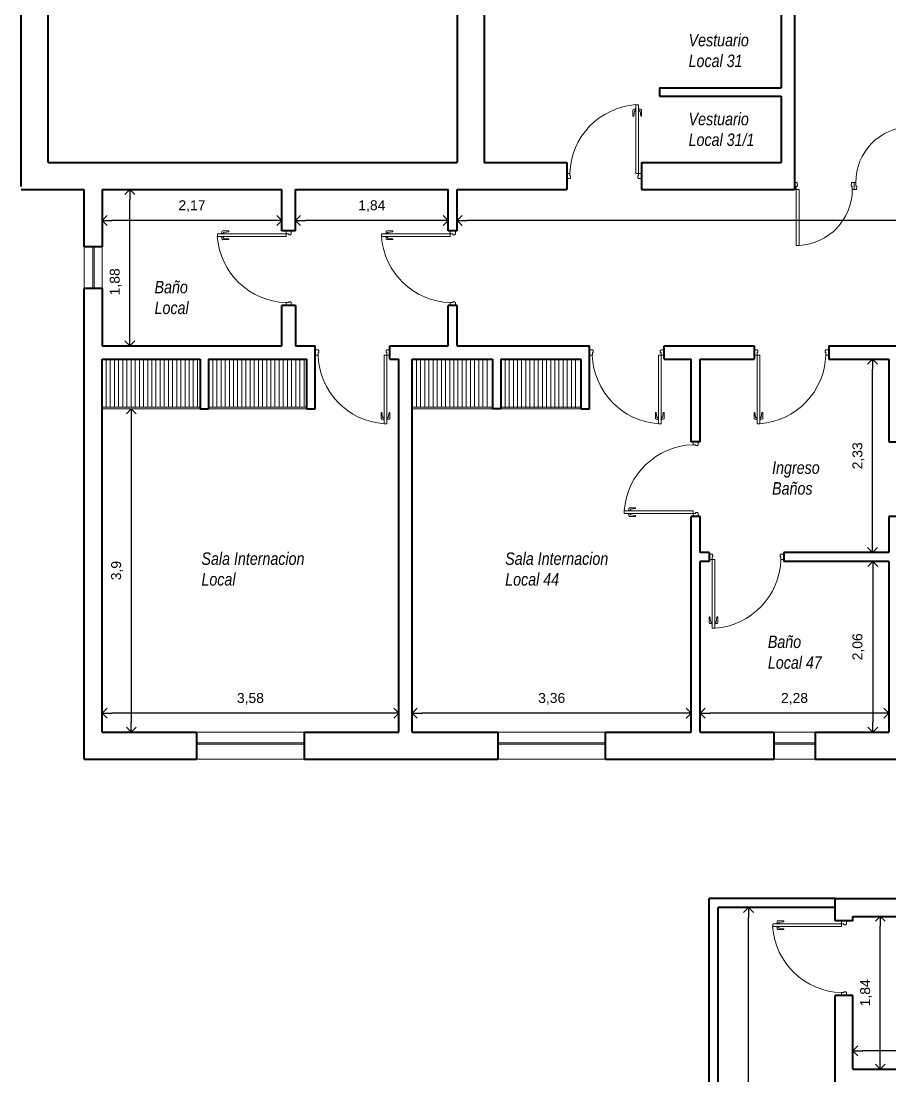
# Model space of a CAD drawing. Header units: millimetres. Extents: x -196 to -130, y 74 to 971.
# Drawn here: x -191.36 to -180.89, y 935.56 to 948.28 of the extents above; entities that cross this region are included whole.
import ezdxf

# ---------------------------------------------------------------- set-up
doc = ezdxf.new("R2010")
doc.units = ezdxf.units.MM
doc.layers.get('Defpoints').update_dxf_attribs({"lineweight": 0})
for name, color, linetype, lineweight in [('Aberturas', 43, 'Continuous', 9), ('Cotas', 47, 'Continuous', 5), ('Muebles', 153, 'Continuous', 9), ('Muro Corte', 1, 'Continuous', 40), ('Muro Vista', 3, 'Continuous', 20), ('rotulos', 13, 'Continuous', 5), ('Textos', 2, 'Continuous', 5)]:
    doc.layers.add(name, color=color, linetype=linetype, lineweight=lineweight)
doc.styles.add('FEDE', font='ARIAL.TTF')
doc.dimstyles.new('FEDE', dxfattribs={"dimtxt": 0.12, "dimasz": 0.12, "dimexe": 0.2, "dimexo": 0.2, "dimgap": 0.1, "dimtad": 1, "dimtxsty": 'FEDE', "dimblk": 'OPEN90', "dimcen": 0.12, "dimse1": 1, "dimse2": 1, "dimaunit": 1, "dimazin": 0, "dimtfac": 1, "dimtmove": 0, "dimatfit": 3, "dimldrblk": 'OPEN90', "dimfxl": 0, "dimarcsym": 0})

# ---------------------------------------------------------------- blocks, each defined once
blk = doc.blocks.new('_Open90')
at = {"layer": 'rotulos', "color": 0, "lineweight": -2}
for p, q in [((0, 0), (-1, 0)), ((-0.5, 0.5), (0, 0)), ((0, 0), (-0.5, -0.5))]:
    blk.add_line(p, q, dxfattribs=at)
blk = doc.blocks.new('*D4')
at = {"layer": 'Cotas', "color": 0, "lineweight": -2}
blk.add_line((-174.14, 945.872), (-185.982, 945.872), dxfattribs=at)
at = {"layer": 'Defpoints', "color": 0}
for p in [(-186.102, 946.526), (-174.02, 946.347), (-186.102, 945.872)]:
    blk.add_point(p, dxfattribs=at)
at = {"layer": 'Cotas', "color": 0, "lineweight": -2, "xscale": 0.12, "yscale": 0.12, "zscale": 0.12, "rotation": 180}
blk.add_blockref('_Open90', (-186.102, 945.872), dxfattribs=at)
at = {"layer": 'Cotas', "color": 0, "lineweight": -2, "xscale": 0.12, "yscale": 0.12, "zscale": 0.12}
blk.add_blockref('_Open90', (-174.02, 945.872), dxfattribs=at)
at = {"layer": 'Cotas', "color": 0, "insert": (-180.061, 946.044), "char_height": 0.12, "attachment_point": 5, "style": 'FEDE'}
blk.add_mtext('12,08', dxfattribs=at)
blk = doc.blocks.new('*D78')
at = {"layer": 'Cotas', "color": 0, "lineweight": -2}
blk.add_line((-178.095, 935.86), (-181.215, 935.86), dxfattribs=at)
at = {"layer": 'Defpoints', "color": 0}
for p in [(-181.335, 935.86), (-181.335, 935.638), (-177.975, 935.638)]:
    blk.add_point(p, dxfattribs=at)
at = {"layer": 'Cotas', "color": 0, "lineweight": -2, "xscale": 0.12, "yscale": 0.12, "zscale": 0.12, "rotation": 180}
blk.add_blockref('_Open90', (-181.335, 935.86), dxfattribs=at)
at = {"layer": 'Cotas', "color": 0, "lineweight": -2, "xscale": 0.12, "yscale": 0.12, "zscale": 0.12}
blk.add_blockref('_Open90', (-177.975, 935.86), dxfattribs=at)
at = {"layer": 'Cotas', "color": 0, "insert": (-179.655, 936.032), "char_height": 0.12, "attachment_point": 5, "style": 'FEDE'}
blk.add_mtext('3,36', dxfattribs=at)
blk = doc.blocks.new('*D81')
at = {"layer": 'Cotas', "color": 0, "lineweight": -2}
blk.add_line((-181.005, 935.758), (-181.005, 937.361), dxfattribs=at)
at = {"layer": 'Defpoints', "color": 0}
for p in [(-181.335, 937.481), (-181.005, 937.481), (-181.335, 935.638)]:
    blk.add_point(p, dxfattribs=at)
at = {"layer": 'Cotas', "color": 0, "lineweight": -2, "xscale": 0.12, "yscale": 0.12, "zscale": 0.12}
for p, rotation in [((-181.005, 937.481), 90), ((-181.005, 935.638), 270)]:
    blk.add_blockref('_Open90', p, dxfattribs=dict(at, rotation=rotation))
at = {"layer": 'Cotas', "color": 0, "insert": (-181.177, 936.559), "char_height": 0.12, "attachment_point": 5, "rotation": 90, "style": 'FEDE'}
blk.add_mtext('1,84', dxfattribs=at)
blk = doc.blocks.new('*D87')
at = {"layer": 'Cotas', "color": 0, "lineweight": -2}
blk.add_line((-181.021, 939.93), (-183.057, 939.93), dxfattribs=at)
at = {"layer": 'Defpoints', "color": 0}
for p in [(-183.177, 939.93), (-183.177, 939.93), (-180.901, 939.93)]:
    blk.add_point(p, dxfattribs=at)
at = {"layer": 'Cotas', "color": 0, "lineweight": -2, "xscale": 0.12, "yscale": 0.12, "zscale": 0.12, "rotation": 180}
blk.add_blockref('_Open90', (-183.177, 939.93), dxfattribs=at)
at = {"layer": 'Cotas', "color": 0, "lineweight": -2, "xscale": 0.12, "yscale": 0.12, "zscale": 0.12}
blk.add_blockref('_Open90', (-180.901, 939.93), dxfattribs=at)
at = {"layer": 'Cotas', "color": 0, "insert": (-182.039, 940.103), "char_height": 0.12, "attachment_point": 5, "style": 'FEDE'}
blk.add_mtext('2,28', dxfattribs=at)
blk = doc.blocks.new('*D88')
at = {"layer": 'Cotas', "color": 0, "lineweight": -2}
blk.add_line((-183.405, 939.93), (-186.524, 939.93), dxfattribs=at)
at = {"layer": 'Defpoints', "color": 0}
for p in [(-186.644, 939.93), (-186.644, 939.93), (-183.285, 939.93)]:
    blk.add_point(p, dxfattribs=at)
at = {"layer": 'Cotas', "color": 0, "lineweight": -2, "xscale": 0.12, "yscale": 0.12, "zscale": 0.12, "rotation": 180}
blk.add_blockref('_Open90', (-186.644, 939.93), dxfattribs=at)
at = {"layer": 'Cotas', "color": 0, "lineweight": -2, "xscale": 0.12, "yscale": 0.12, "zscale": 0.12}
blk.add_blockref('_Open90', (-183.285, 939.93), dxfattribs=at)
at = {"layer": 'Cotas', "color": 0, "insert": (-184.965, 940.103), "char_height": 0.12, "attachment_point": 5, "style": 'FEDE'}
blk.add_mtext('3,36', dxfattribs=at)
blk = doc.blocks.new('*D89')
at = {"layer": 'Cotas', "color": 0, "lineweight": -2}
blk.add_line((-186.927, 939.93), (-190.263, 939.93), dxfattribs=at)
at = {"layer": 'Defpoints', "color": 0}
for p in [(-190.383, 939.93), (-190.383, 939.93), (-186.807, 939.93)]:
    blk.add_point(p, dxfattribs=at)
at = {"layer": 'Cotas', "color": 0, "lineweight": -2, "xscale": 0.12, "yscale": 0.12, "zscale": 0.12, "rotation": 180}
blk.add_blockref('_Open90', (-190.383, 939.93), dxfattribs=at)
at = {"layer": 'Cotas', "color": 0, "lineweight": -2, "xscale": 0.12, "yscale": 0.12, "zscale": 0.12}
blk.add_blockref('_Open90', (-186.807, 939.93), dxfattribs=at)
at = {"layer": 'Cotas', "color": 0, "insert": (-188.595, 940.103), "char_height": 0.12, "attachment_point": 5, "style": 'FEDE'}
blk.add_mtext('3,58', dxfattribs=at)
blk = doc.blocks.new('*D90')
at = {"layer": 'Cotas', "color": 0, "lineweight": -2}
blk.add_line((-190.03, 943.479), (-190.03, 939.822), dxfattribs=at)
at = {"layer": 'Defpoints', "color": 0}
for p in [(-190.383, 943.599), (-190.383, 939.702), (-190.03, 939.702)]:
    blk.add_point(p, dxfattribs=at)
at = {"layer": 'Cotas', "color": 0, "lineweight": -2, "xscale": 0.12, "yscale": 0.12, "zscale": 0.12}
for p, rotation in [((-190.03, 943.599), 90), ((-190.03, 939.702), 270)]:
    blk.add_blockref('_Open90', p, dxfattribs=dict(at, rotation=rotation))
at = {"layer": 'Cotas', "color": 0, "insert": (-190.202, 941.65), "char_height": 0.12, "attachment_point": 5, "rotation": 90, "style": 'FEDE'}
blk.add_mtext('3,9', dxfattribs=at)
blk = doc.blocks.new('*D91')
at = {"layer": 'Cotas', "color": 0, "lineweight": -2}
blk.add_line((-181.097, 941.641), (-181.097, 939.822), dxfattribs=at)
at = {"layer": 'Defpoints', "color": 0}
for p in [(-180.901, 941.761), (-181.097, 939.702), (-180.901, 939.702)]:
    blk.add_point(p, dxfattribs=at)
at = {"layer": 'Cotas', "color": 0, "lineweight": -2, "xscale": 0.12, "yscale": 0.12, "zscale": 0.12}
for p, rotation in [((-181.097, 941.761), 90), ((-181.097, 939.702), 270)]:
    blk.add_blockref('_Open90', p, dxfattribs=dict(at, rotation=rotation))
at = {"layer": 'Cotas', "color": 0, "insert": (-181.27, 940.731), "char_height": 0.12, "attachment_point": 5, "rotation": 90, "style": 'FEDE'}
blk.add_mtext('2,06', dxfattribs=at)
blk = doc.blocks.new('*D92')
at = {"layer": 'Cotas', "color": 0, "lineweight": -2}
blk.add_line((-181.098, 941.989), (-181.098, 944.079), dxfattribs=at)
at = {"layer": 'Defpoints', "color": 0}
for p in [(-181.098, 944.199), (-180.901, 944.199), (-180.901, 941.869)]:
    blk.add_point(p, dxfattribs=at)
at = {"layer": 'Cotas', "color": 0, "lineweight": -2, "xscale": 0.12, "yscale": 0.12, "zscale": 0.12}
for p, rotation in [((-181.098, 944.199), 90), ((-181.098, 941.869), 270)]:
    blk.add_blockref('_Open90', p, dxfattribs=dict(at, rotation=rotation))
at = {"layer": 'Cotas', "color": 0, "insert": (-181.27, 943.034), "char_height": 0.12, "attachment_point": 5, "rotation": 90, "style": 'FEDE'}
blk.add_mtext('2,33', dxfattribs=at)
blk = doc.blocks.new('*D97')
at = {"layer": 'Cotas', "color": 0, "lineweight": -2}
blk.add_line((-182.594, 931.695), (-182.594, 937.469), dxfattribs=at)
at = {"layer": 'Defpoints', "color": 0}
for p in [(-182.96, 937.589), (-182.594, 937.589), (-182.96, 931.575)]:
    blk.add_point(p, dxfattribs=at)
at = {"layer": 'Cotas', "color": 0, "lineweight": -2, "xscale": 0.12, "yscale": 0.12, "zscale": 0.12}
for p, rotation in [((-182.594, 937.589), 90), ((-182.594, 931.575), 270)]:
    blk.add_blockref('_Open90', p, dxfattribs=dict(at, rotation=rotation))
at = {"layer": 'Cotas', "color": 0, "insert": (-182.766, 934.582), "char_height": 0.12, "attachment_point": 5, "rotation": 90, "style": 'FEDE'}
blk.add_mtext('6,01', dxfattribs=at)
blk = doc.blocks.new('*D98')
at = {"layer": 'Cotas', "color": 0, "lineweight": -2}
blk.add_line((-186.331, 945.872), (-187.933, 945.872), dxfattribs=at)
at = {"layer": 'Defpoints', "color": 0}
for p in [(-188.053, 945.872), (-188.053, 945.872), (-186.211, 945.872)]:
    blk.add_point(p, dxfattribs=at)
at = {"layer": 'Cotas', "color": 0, "lineweight": -2, "xscale": 0.12, "yscale": 0.12, "zscale": 0.12, "rotation": 180}
blk.add_blockref('_Open90', (-188.053, 945.872), dxfattribs=at)
at = {"layer": 'Cotas', "color": 0, "lineweight": -2, "xscale": 0.12, "yscale": 0.12, "zscale": 0.12}
blk.add_blockref('_Open90', (-186.211, 945.872), dxfattribs=at)
at = {"layer": 'Cotas', "color": 0, "insert": (-187.132, 946.044), "char_height": 0.12, "attachment_point": 5, "style": 'FEDE'}
blk.add_mtext('1,84', dxfattribs=at)
blk = doc.blocks.new('*D99')
at = {"layer": 'Cotas', "color": 0, "lineweight": -2}
blk.add_line((-188.335, 945.872), (-190.263, 945.872), dxfattribs=at)
at = {"layer": 'Defpoints', "color": 0}
for p in [(-190.383, 945.872), (-190.383, 945.872), (-188.215, 945.872)]:
    blk.add_point(p, dxfattribs=at)
at = {"layer": 'Cotas', "color": 0, "lineweight": -2, "xscale": 0.12, "yscale": 0.12, "zscale": 0.12, "rotation": 180}
blk.add_blockref('_Open90', (-190.383, 945.872), dxfattribs=at)
at = {"layer": 'Cotas', "color": 0, "lineweight": -2, "xscale": 0.12, "yscale": 0.12, "zscale": 0.12}
blk.add_blockref('_Open90', (-188.215, 945.872), dxfattribs=at)
at = {"layer": 'Cotas', "color": 0, "insert": (-189.299, 946.044), "char_height": 0.12, "attachment_point": 5, "style": 'FEDE'}
blk.add_mtext('2,17', dxfattribs=at)
blk = doc.blocks.new('*D100')
at = {"layer": 'Cotas', "color": 0, "lineweight": -2}
blk.add_line((-190.047, 944.481), (-190.047, 946.125), dxfattribs=at)
at = {"layer": 'Defpoints', "color": 0}
for p in [(-190.047, 946.245), (-190.03, 946.245), (-190.03, 944.361)]:
    blk.add_point(p, dxfattribs=at)
at = {"layer": 'Cotas', "color": 0, "lineweight": -2, "xscale": 0.12, "yscale": 0.12, "zscale": 0.12}
for p, rotation in [((-190.047, 946.245), 90), ((-190.047, 944.361), 270)]:
    blk.add_blockref('_Open90', p, dxfattribs=dict(at, rotation=rotation))
at = {"layer": 'Cotas', "color": 0, "insert": (-190.219, 945.132), "char_height": 0.12, "attachment_point": 5, "rotation": 90, "style": 'FEDE'}
blk.add_mtext('1,88', dxfattribs=at)

msp = doc.modelspace()

# ---------------------------------------------------------------- linework, layer by layer
at = {"layer": 'Aberturas'}
for p, q in [((-183.95, 947.267), (-183.918, 947.267)), ((-183.95, 946.439), (-183.95, 947.267)), ((-183.918, 947.267), (-183.918, 946.439)), ((-183.986, 947.203), (-183.986, 947.131)), ((-183.954, 947.212), (-183.977, 947.212)), ((-183.977, 947.131), (-183.968, 947.194)), ((-183.968, 947.194), (-183.954, 947.194)), ((-183.95, 947.221), (-183.954, 947.221)), ((-183.954, 947.221), (-183.954, 947.185)), ((-183.954, 947.185), (-183.95, 947.185)), ((-183.914, 947.221), (-183.918, 947.221)), ((-183.918, 947.185), (-183.914, 947.185)), ((-183.914, 947.185), (-183.914, 947.221)), ((-183.914, 947.212), (-183.891, 947.212)), ((-183.9, 947.194), (-183.914, 947.194)), ((-183.891, 947.131), (-183.9, 947.194)), ((-183.882, 947.203), (-183.882, 947.131)), ((-183.986, 947.131), (-183.977, 947.131)), ((-183.882, 947.131), (-183.891, 947.131)), ((-184.746, 946.439), (-184.781, 946.439)), ((-184.781, 946.439), (-184.781, 946.376)), ((-184.781, 946.376), (-184.746, 946.376)), ((-184.746, 946.408), (-184.746, 946.439)), ((-184.737, 946.408), (-184.746, 946.408)), ((-184.746, 946.376), (-184.737, 946.385)), ((-184.737, 946.385), (-184.737, 946.408)), ((-183.918, 946.439), (-183.95, 946.439)), ((-183.918, 946.408), (-183.927, 946.408)), ((-183.927, 946.408), (-183.927, 946.385)), ((-183.927, 946.385), (-183.918, 946.376)), ((-183.881, 946.439), (-183.918, 946.439)), ((-183.918, 946.439), (-183.918, 946.408)), ((-183.918, 946.376), (-183.881, 946.376)), ((-183.881, 946.376), (-183.881, 946.439)), ((-182.039, 946.33), (-182.039, 946.245)), ((-182.009, 946.33), (-182.039, 946.33)), ((-182.018, 946.287), (-182.005, 946.287)), ((-182.018, 946.245), (-182.018, 946.287)), ((-182.014, 946.287), (-182.005, 946.287)), ((-182.005, 946.287), (-182.009, 946.33)), ((-181.356, 946.287), (-181.352, 946.33)), ((-181.343, 946.287), (-181.356, 946.287)), ((-181.352, 946.33), (-181.322, 946.33)), ((-181.343, 946.245), (-181.343, 946.287)), ((-181.322, 946.33), (-181.301, 946.33)), ((-181.322, 946.33), (-181.322, 946.245)), ((-181.322, 946.245), (-181.322, 946.33)), ((-181.301, 946.33), (-181.301, 946.287)), ((-181.301, 946.287), (-181.288, 946.287)), ((-181.288, 946.287), (-181.293, 946.245)), ((-182.039, 946.245), (-182.018, 946.245)), ((-182.018, 945.571), (-182.018, 946.245)), ((-182.018, 946.245), (-181.984, 946.245)), ((-181.984, 946.245), (-181.984, 945.571)), ((-181.322, 946.245), (-181.343, 946.245)), ((-181.293, 946.245), (-181.322, 946.245)), ((-188.929, 945.745), (-188.857, 945.745)), ((-188.857, 945.745), (-188.857, 945.736)), ((-188.165, 945.746), (-188.165, 945.709)), ((-188.102, 945.746), (-188.165, 945.746)), ((-188.102, 945.709), (-188.102, 945.746)), ((-186.951, 945.745), (-186.879, 945.745)), ((-186.879, 945.745), (-186.879, 945.736)), ((-186.188, 945.746), (-186.188, 945.709)), ((-186.125, 945.746), (-186.188, 945.746)), ((-186.125, 945.709), (-186.125, 945.746)), ((-188.993, 945.678), (-188.993, 945.709)), ((-188.993, 945.709), (-188.165, 945.709)), ((-188.165, 945.678), (-188.993, 945.678)), ((-188.911, 945.714), (-188.947, 945.714)), ((-188.947, 945.714), (-188.947, 945.709)), ((-188.947, 945.678), (-188.947, 945.673)), ((-188.947, 945.673), (-188.911, 945.673)), ((-188.938, 945.714), (-188.938, 945.736)), ((-188.938, 945.673), (-188.938, 945.651)), ((-188.929, 945.642), (-188.857, 945.642)), ((-188.857, 945.736), (-188.92, 945.727)), ((-188.92, 945.727), (-188.92, 945.714)), ((-188.92, 945.66), (-188.92, 945.673)), ((-188.857, 945.651), (-188.92, 945.66)), ((-188.911, 945.709), (-188.911, 945.714)), ((-188.911, 945.673), (-188.911, 945.678)), ((-188.857, 945.642), (-188.857, 945.651)), ((-188.165, 945.709), (-188.165, 945.678)), ((-188.165, 945.709), (-188.134, 945.709)), ((-188.134, 945.709), (-188.134, 945.7)), ((-188.134, 945.7), (-188.111, 945.7)), ((-188.111, 945.7), (-188.102, 945.709)), ((-187.016, 945.678), (-187.016, 945.709)), ((-187.016, 945.709), (-186.188, 945.709)), ((-186.188, 945.678), (-187.016, 945.678)), ((-186.933, 945.714), (-186.969, 945.714)), ((-186.969, 945.714), (-186.969, 945.709)), ((-186.969, 945.678), (-186.969, 945.673)), ((-186.969, 945.673), (-186.933, 945.673)), ((-186.96, 945.714), (-186.96, 945.736)), ((-186.96, 945.673), (-186.96, 945.651)), ((-186.951, 945.642), (-186.879, 945.642)), ((-186.879, 945.736), (-186.942, 945.727)), ((-186.942, 945.727), (-186.942, 945.714)), ((-186.942, 945.66), (-186.942, 945.673)), ((-186.879, 945.651), (-186.942, 945.66)), ((-186.933, 945.709), (-186.933, 945.714)), ((-186.933, 945.673), (-186.933, 945.678)), ((-186.879, 945.642), (-186.879, 945.651)), ((-186.188, 945.709), (-186.188, 945.678)), ((-186.188, 945.709), (-186.156, 945.709)), ((-186.156, 945.709), (-186.156, 945.7)), ((-186.156, 945.7), (-186.134, 945.7)), ((-186.134, 945.7), (-186.125, 945.709)), ((-190.495, 945.053), (-190.495, 945.553)), ((-190.477, 945.053), (-190.477, 945.553)), ((-181.984, 945.571), (-182.018, 945.571)), ((-188.134, 944.881), (-188.165, 944.881)), ((-188.165, 944.881), (-188.165, 944.846)), ((-188.111, 944.89), (-188.134, 944.89)), ((-188.134, 944.89), (-188.134, 944.881)), ((-188.102, 944.881), (-188.111, 944.89)), ((-188.102, 944.846), (-188.102, 944.881)), ((-186.156, 944.881), (-186.188, 944.881)), ((-186.188, 944.881), (-186.188, 944.846)), ((-186.134, 944.89), (-186.156, 944.89)), ((-186.156, 944.89), (-186.156, 944.881)), ((-186.125, 944.881), (-186.134, 944.89)), ((-186.125, 944.846), (-186.125, 944.881)), ((-188.165, 944.846), (-188.102, 944.846)), ((-186.188, 944.846), (-186.125, 944.846)), ((-187.815, 944.312), (-187.78, 944.312)), ((-187.815, 944.249), (-187.815, 944.312)), ((-187.78, 944.249), (-187.815, 944.249)), ((-187.78, 944.312), (-187.771, 944.303)), ((-187.771, 944.28), (-187.78, 944.28)), ((-187.78, 944.28), (-187.78, 944.249)), ((-187.771, 944.303), (-187.771, 944.28)), ((-186.952, 944.249), (-186.984, 944.249)), ((-186.984, 944.249), (-186.984, 943.421)), ((-186.961, 944.303), (-186.952, 944.312)), ((-186.961, 944.28), (-186.961, 944.303)), ((-186.952, 944.28), (-186.961, 944.28)), ((-186.952, 944.312), (-186.915, 944.312)), ((-186.952, 944.249), (-186.952, 944.28)), ((-186.952, 943.421), (-186.952, 944.249)), ((-186.915, 944.249), (-186.952, 944.249)), ((-186.915, 944.312), (-186.915, 944.249)), ((-184.51, 944.312), (-184.475, 944.312)), ((-184.51, 944.249), (-184.51, 944.312)), ((-184.475, 944.249), (-184.51, 944.249)), ((-184.475, 944.312), (-184.466, 944.303)), ((-184.466, 944.28), (-184.475, 944.28)), ((-184.475, 944.28), (-184.475, 944.249)), ((-184.466, 944.303), (-184.466, 944.28)), ((-183.647, 944.249), (-183.679, 944.249)), ((-183.679, 944.249), (-183.679, 943.421)), ((-183.656, 944.303), (-183.647, 944.312)), ((-183.656, 944.28), (-183.656, 944.303)), ((-183.647, 944.28), (-183.656, 944.28)), ((-183.647, 944.312), (-183.61, 944.312)), ((-183.647, 944.249), (-183.647, 944.28)), ((-183.647, 943.421), (-183.647, 944.249)), ((-183.61, 944.249), (-183.647, 944.249)), ((-183.61, 944.312), (-183.61, 944.249)), ((-182.49, 944.312), (-182.527, 944.312)), ((-182.527, 944.312), (-182.527, 944.249)), ((-182.527, 944.249), (-182.49, 944.249)), ((-182.481, 944.303), (-182.49, 944.312)), ((-182.49, 944.249), (-182.49, 944.28)), ((-182.49, 944.28), (-182.481, 944.28)), ((-182.49, 943.421), (-182.49, 944.249)), ((-182.49, 944.249), (-182.458, 944.249)), ((-182.481, 944.28), (-182.481, 944.303)), ((-182.458, 944.249), (-182.458, 943.421)), ((-181.662, 944.312), (-181.671, 944.303)), ((-181.671, 944.303), (-181.671, 944.28)), ((-181.671, 944.28), (-181.662, 944.28)), ((-181.627, 944.312), (-181.662, 944.312)), ((-181.662, 944.28), (-181.662, 944.249)), ((-181.662, 944.249), (-181.627, 944.249)), ((-181.627, 944.249), (-181.627, 944.312)), ((-187.02, 943.485), (-187.02, 943.557)), ((-187.02, 943.557), (-187.011, 943.557)), ((-187.011, 943.557), (-187.002, 943.494)), ((-186.988, 943.476), (-187.011, 943.476)), ((-187.002, 943.494), (-186.988, 943.494)), ((-186.988, 943.467), (-186.988, 943.503)), ((-186.988, 943.503), (-186.984, 943.503)), ((-186.984, 943.467), (-186.988, 943.467)), ((-186.952, 943.503), (-186.948, 943.503)), ((-186.948, 943.467), (-186.952, 943.467)), ((-186.948, 943.503), (-186.948, 943.467)), ((-186.934, 943.494), (-186.948, 943.494)), ((-186.948, 943.476), (-186.925, 943.476)), ((-186.925, 943.557), (-186.934, 943.494)), ((-186.916, 943.557), (-186.925, 943.557)), ((-186.916, 943.485), (-186.916, 943.557)), ((-183.715, 943.485), (-183.715, 943.557)), ((-183.715, 943.557), (-183.706, 943.557)), ((-183.706, 943.557), (-183.697, 943.494)), ((-183.683, 943.476), (-183.706, 943.476)), ((-183.697, 943.494), (-183.683, 943.494)), ((-183.683, 943.467), (-183.683, 943.503)), ((-183.683, 943.503), (-183.679, 943.503)), ((-183.679, 943.467), (-183.683, 943.467)), ((-183.647, 943.503), (-183.643, 943.503)), ((-183.643, 943.467), (-183.647, 943.467)), ((-183.643, 943.503), (-183.643, 943.467)), ((-183.629, 943.494), (-183.643, 943.494)), ((-183.643, 943.476), (-183.62, 943.476)), ((-183.62, 943.557), (-183.629, 943.494)), ((-183.611, 943.557), (-183.62, 943.557)), ((-183.611, 943.485), (-183.611, 943.557)), ((-182.526, 943.485), (-182.526, 943.557)), ((-182.526, 943.557), (-182.517, 943.557)), ((-182.517, 943.557), (-182.508, 943.494)), ((-182.494, 943.476), (-182.517, 943.476)), ((-182.508, 943.494), (-182.494, 943.494)), ((-182.49, 943.503), (-182.494, 943.503)), ((-182.494, 943.503), (-182.494, 943.467)), ((-182.494, 943.467), (-182.49, 943.467)), ((-182.454, 943.503), (-182.458, 943.503)), ((-182.458, 943.467), (-182.454, 943.467)), ((-182.454, 943.467), (-182.454, 943.503)), ((-182.44, 943.494), (-182.454, 943.494)), ((-182.454, 943.476), (-182.431, 943.476)), ((-182.431, 943.557), (-182.44, 943.494)), ((-182.422, 943.557), (-182.431, 943.557)), ((-182.422, 943.485), (-182.422, 943.557)), ((-186.984, 943.421), (-186.952, 943.421)), ((-183.679, 943.421), (-183.647, 943.421)), ((-182.458, 943.421), (-182.49, 943.421)), ((-183.262, 943.168), (-183.262, 943.203)), ((-183.262, 943.203), (-183.199, 943.203)), ((-183.199, 943.203), (-183.199, 943.168)), ((-183.231, 943.168), (-183.262, 943.168)), ((-183.231, 943.159), (-183.231, 943.168)), ((-183.208, 943.159), (-183.231, 943.159)), ((-183.199, 943.168), (-183.208, 943.159)), ((-184.09, 942.371), (-184.09, 942.34)), ((-183.262, 942.371), (-184.09, 942.371)), ((-184.09, 942.34), (-183.262, 942.34)), ((-184.044, 942.371), (-184.044, 942.376)), ((-184.044, 942.376), (-184.008, 942.376)), ((-184.044, 942.335), (-184.044, 942.34)), ((-184.008, 942.335), (-184.044, 942.335)), ((-184.035, 942.376), (-184.035, 942.398)), ((-184.035, 942.335), (-184.035, 942.313)), ((-184.026, 942.407), (-183.954, 942.407)), ((-184.026, 942.304), (-183.954, 942.304)), ((-183.954, 942.398), (-184.017, 942.389)), ((-184.017, 942.389), (-184.017, 942.376)), ((-184.017, 942.322), (-184.017, 942.335)), ((-183.954, 942.313), (-184.017, 942.322)), ((-184.008, 942.376), (-184.008, 942.371)), ((-184.008, 942.34), (-184.008, 942.335)), ((-183.954, 942.407), (-183.954, 942.398)), ((-183.954, 942.304), (-183.954, 942.313)), ((-183.262, 942.34), (-183.262, 942.371)), ((-183.262, 942.303), (-183.262, 942.34)), ((-183.262, 942.34), (-183.231, 942.34)), ((-183.231, 942.34), (-183.231, 942.349)), ((-183.231, 942.349), (-183.208, 942.349)), ((-183.208, 942.349), (-183.199, 942.34)), ((-183.199, 942.34), (-183.199, 942.303)), ((-183.199, 942.303), (-183.262, 942.303)), ((-183.031, 941.846), (-183.068, 941.846)), ((-183.068, 941.846), (-183.068, 941.783)), ((-183.022, 941.837), (-183.031, 941.846)), ((-183.031, 941.783), (-183.031, 941.815)), ((-183.031, 941.815), (-183.022, 941.815)), ((-183.022, 941.815), (-183.022, 941.837)), ((-182.203, 941.846), (-182.212, 941.837)), ((-182.212, 941.837), (-182.212, 941.815)), ((-182.212, 941.815), (-182.203, 941.815)), ((-182.168, 941.846), (-182.203, 941.846)), ((-182.203, 941.815), (-182.203, 941.783)), ((-182.168, 941.783), (-182.168, 941.846)), ((-183.068, 941.783), (-183.031, 941.783)), ((-183.031, 940.955), (-183.031, 941.783)), ((-183.031, 941.783), (-183, 941.783)), ((-183, 941.783), (-183, 940.955)), ((-182.203, 941.783), (-182.168, 941.783)), ((-183.067, 941.02), (-183.067, 941.092)), ((-183.067, 941.092), (-183.058, 941.092)), ((-183.058, 941.092), (-183.049, 941.029)), ((-183.031, 941.038), (-183.036, 941.038)), ((-183.036, 941.038), (-183.036, 941.002)), ((-182.995, 941.038), (-183, 941.038)), ((-182.995, 941.002), (-182.995, 941.038)), ((-182.973, 941.092), (-182.982, 941.029)), ((-182.964, 941.092), (-182.973, 941.092)), ((-182.964, 941.02), (-182.964, 941.092)), ((-183.036, 941.011), (-183.058, 941.011)), ((-183.049, 941.029), (-183.036, 941.029)), ((-183.036, 941.002), (-183.031, 941.002)), ((-183, 940.955), (-183.031, 940.955)), ((-183, 941.002), (-182.995, 941.002)), ((-182.982, 941.029), (-182.995, 941.029)), ((-182.995, 941.011), (-182.973, 941.011)), ((-187.939, 939.575), (-189.245, 939.575)), ((-187.939, 939.558), (-189.245, 939.558)), ((-184.309, 939.575), (-185.615, 939.575)), ((-184.309, 939.558), (-185.615, 939.558)), ((-181.789, 939.575), (-182.289, 939.575)), ((-181.789, 939.558), (-182.289, 939.558)), ((-182.302, 937.358), (-182.302, 937.389)), ((-182.302, 937.389), (-181.474, 937.389)), ((-181.474, 937.358), (-182.302, 937.358)), ((-182.22, 937.394), (-182.256, 937.394)), ((-182.256, 937.394), (-182.256, 937.389)), ((-182.256, 937.358), (-182.256, 937.353)), ((-182.256, 937.353), (-182.22, 937.353)), ((-182.247, 937.394), (-182.247, 937.416)), ((-182.247, 937.353), (-182.247, 937.331)), ((-182.238, 937.425), (-182.166, 937.425)), ((-182.166, 937.416), (-182.229, 937.407)), ((-182.229, 937.407), (-182.229, 937.394)), ((-182.229, 937.34), (-182.229, 937.353)), ((-182.22, 937.389), (-182.22, 937.394)), ((-182.22, 937.353), (-182.22, 937.358)), ((-182.166, 937.425), (-182.166, 937.416)), ((-181.474, 937.426), (-181.474, 937.389)), ((-181.411, 937.426), (-181.474, 937.426)), ((-181.474, 937.389), (-181.474, 937.358)), ((-181.474, 937.389), (-181.443, 937.389)), ((-181.443, 937.389), (-181.443, 937.38)), ((-181.443, 937.38), (-181.42, 937.38)), ((-181.42, 937.38), (-181.411, 937.389)), ((-181.411, 937.389), (-181.411, 937.426)), ((-182.238, 937.322), (-182.166, 937.322)), ((-182.166, 937.331), (-182.229, 937.34)), ((-182.166, 937.322), (-182.166, 937.331)), ((-181.443, 936.561), (-181.474, 936.561)), ((-181.474, 936.561), (-181.474, 936.526)), ((-181.474, 936.526), (-181.411, 936.526)), ((-181.42, 936.57), (-181.443, 936.57)), ((-181.443, 936.57), (-181.443, 936.561)), ((-181.411, 936.561), (-181.42, 936.57)), ((-181.411, 936.526), (-181.411, 936.561))]:
    msp.add_line(p, q, dxfattribs=at)
for centre, radius, start, end in [((-183.889, 946.412), 0.858, 94.0508, 178.1688), ((-183.977, 947.203), 0.009, 90, 180), ((-183.891, 947.203), 0.009, 0, 90), ((-180.626, 946.33), 0.675, 92.8598, 180), ((-182.018, 946.245), 0.675, 272.8598, 360), ((-188.929, 945.736), 0.009, 90, 180), ((-186.951, 945.736), 0.009, 90, 180), ((-188.138, 945.739), 0.858, 184.0508, 268.1688), ((-188.929, 945.651), 0.009, 180, 270), ((-186.16, 945.739), 0.858, 184.0508, 268.1688), ((-186.951, 945.651), 0.009, 180, 270), ((-186.923, 944.276), 0.858, 181.8312, 265.9492), ((-183.618, 944.276), 0.858, 181.8312, 265.9492), ((-182.519, 944.276), 0.858, 274.0508, 358.1688), ((-187.011, 943.485), 0.009, 180, 270), ((-186.925, 943.485), 0.009, 270, 0), ((-183.706, 943.485), 0.009, 180, 270), ((-183.62, 943.485), 0.009, 270, 0), ((-182.517, 943.485), 0.009, 180, 270), ((-182.431, 943.485), 0.009, 270, 0), ((-183.235, 942.31), 0.858, 91.8312, 175.9492), ((-184.026, 942.398), 0.009, 90, 180), ((-184.026, 942.313), 0.009, 180, 270), ((-183.06, 941.811), 0.858, 274.0508, 358.1688), ((-183.058, 941.02), 0.009, 180, 270), ((-182.973, 941.02), 0.009, 270, 0), ((-181.447, 937.418), 0.858, 184.0508, 268.1688), ((-182.238, 937.416), 0.009, 90, 180), ((-182.238, 937.331), 0.009, 180, 270)]:
    msp.add_arc(centre, radius, start, end, dxfattribs=at)
at = {"layer": 'Muebles'}
for p, q in [((-190.333, 943.619), (-190.333, 944.199)), ((-190.283, 943.619), (-190.283, 944.199)), ((-190.233, 943.619), (-190.233, 944.199)), ((-190.183, 943.619), (-190.183, 944.199)), ((-190.133, 943.619), (-190.133, 944.199)), ((-190.083, 943.619), (-190.083, 944.199)), ((-190.033, 943.619), (-190.033, 944.199)), ((-189.983, 943.619), (-189.983, 944.199)), ((-189.933, 943.619), (-189.933, 944.199)), ((-189.883, 943.619), (-189.883, 944.199)), ((-189.833, 943.619), (-189.833, 944.199)), ((-189.783, 943.619), (-189.783, 944.199)), ((-189.733, 943.619), (-189.733, 944.199)), ((-189.683, 943.619), (-189.683, 944.199)), ((-189.633, 943.619), (-189.633, 944.199)), ((-189.583, 943.619), (-189.583, 944.199)), ((-189.533, 943.619), (-189.533, 944.199)), ((-189.483, 943.619), (-189.483, 944.199)), ((-189.433, 943.619), (-189.433, 944.199)), ((-189.383, 943.619), (-189.383, 944.199)), ((-189.333, 943.619), (-189.333, 944.199)), ((-189.283, 943.619), (-189.283, 944.199)), ((-189.233, 943.619), (-189.233, 944.199)), ((-189.049, 943.619), (-189.049, 944.199)), ((-188.999, 943.619), (-188.999, 944.199)), ((-188.949, 943.619), (-188.949, 944.199)), ((-188.899, 943.619), (-188.899, 944.199)), ((-188.849, 943.619), (-188.849, 944.199)), ((-188.799, 943.619), (-188.799, 944.199)), ((-188.749, 943.619), (-188.749, 944.199)), ((-188.699, 943.619), (-188.699, 944.199)), ((-188.649, 943.619), (-188.649, 944.199)), ((-188.599, 943.619), (-188.599, 944.199)), ((-188.549, 943.619), (-188.549, 944.199)), ((-188.499, 943.619), (-188.499, 944.199)), ((-188.449, 943.619), (-188.449, 944.199)), ((-188.399, 943.619), (-188.399, 944.199)), ((-188.349, 943.619), (-188.349, 944.199)), ((-188.299, 943.619), (-188.299, 944.199)), ((-188.249, 943.619), (-188.249, 944.199)), ((-188.199, 943.619), (-188.199, 944.199)), ((-188.149, 943.619), (-188.149, 944.199)), ((-188.099, 943.619), (-188.099, 944.199)), ((-188.049, 943.619), (-188.049, 944.199)), ((-187.999, 943.619), (-187.999, 944.199)), ((-187.949, 943.619), (-187.949, 944.199)), ((-186.594, 943.619), (-186.594, 944.199)), ((-186.544, 943.619), (-186.544, 944.199)), ((-186.494, 943.619), (-186.494, 944.199)), ((-186.444, 943.619), (-186.444, 944.199)), ((-186.394, 943.619), (-186.394, 944.199)), ((-186.344, 943.619), (-186.344, 944.199)), ((-186.294, 943.619), (-186.294, 944.199)), ((-186.244, 943.619), (-186.244, 944.199)), ((-186.194, 943.619), (-186.194, 944.199)), ((-186.144, 943.619), (-186.144, 944.199)), ((-186.094, 943.619), (-186.094, 944.199)), ((-186.044, 943.619), (-186.044, 944.199)), ((-185.994, 943.619), (-185.994, 944.199)), ((-185.944, 943.619), (-185.944, 944.199)), ((-185.894, 943.619), (-185.894, 944.199)), ((-185.844, 943.619), (-185.844, 944.199)), ((-185.794, 943.619), (-185.794, 944.199)), ((-185.744, 943.619), (-185.744, 944.199)), ((-185.527, 943.611), (-185.527, 944.191)), ((-185.477, 943.611), (-185.477, 944.191)), ((-185.427, 943.611), (-185.427, 944.191)), ((-185.377, 943.611), (-185.377, 944.191)), ((-185.327, 943.611), (-185.327, 944.191)), ((-185.277, 943.611), (-185.277, 944.191)), ((-185.227, 943.611), (-185.227, 944.191)), ((-185.177, 943.611), (-185.177, 944.191)), ((-185.127, 943.611), (-185.127, 944.191)), ((-185.077, 943.611), (-185.077, 944.191)), ((-185.027, 943.611), (-185.027, 944.191)), ((-184.977, 943.611), (-184.977, 944.191)), ((-184.927, 943.611), (-184.927, 944.191)), ((-184.877, 943.611), (-184.877, 944.191)), ((-184.827, 943.611), (-184.827, 944.191)), ((-184.777, 943.611), (-184.777, 944.191)), ((-184.727, 943.611), (-184.727, 944.191)), ((-184.677, 943.611), (-184.677, 944.191)), ((-189.199, 943.619), (-190.383, 943.619)), ((-189.199, 943.599), (-190.383, 943.599)), ((-187.915, 943.619), (-189.099, 943.619)), ((-187.915, 943.599), (-189.099, 943.599)), ((-185.677, 943.619), (-186.644, 943.619)), ((-185.677, 943.599), (-186.644, 943.599)), ((-184.61, 943.619), (-185.577, 943.619)), ((-184.61, 943.599), (-185.577, 943.599))]:
    msp.add_line(p, q, dxfattribs=at)
at = {"layer": 'Muro Corte'}
for p, q in [((-185.777, 953.386), (-185.777, 946.57)), ((-191.033, 946.57), (-191.033, 951.869)), ((-186.102, 951.869), (-186.102, 946.57)), ((-182.039, 951.544), (-182.039, 946.245)), ((-191.358, 946.282), (-191.358, 950.623)), ((-182.201, 948.456), (-182.201, 947.471)), ((-183.664, 947.471), (-182.201, 947.471)), ((-183.664, 947.471), (-183.664, 947.371)), ((-183.664, 947.371), (-182.201, 947.371)), ((-182.201, 947.371), (-182.201, 946.57)), ((-186.102, 946.915), (-186.102, 946.57)), ((-185.777, 946.915), (-185.777, 946.57)), ((-191.033, 946.57), (-186.102, 946.57)), ((-185.777, 946.57), (-184.781, 946.57)), ((-184.781, 946.57), (-184.781, 946.245)), ((-183.881, 946.57), (-182.201, 946.57)), ((-183.881, 946.57), (-183.881, 946.245)), ((-191.358, 946.245), (-190.599, 946.245)), ((-190.599, 945.553), (-190.599, 946.245)), ((-190.383, 946.245), (-190.383, 945.553)), ((-190.383, 946.245), (-188.215, 946.245)), ((-188.215, 945.746), (-188.215, 946.245)), ((-188.053, 945.746), (-188.053, 946.245)), ((-188.053, 946.245), (-186.211, 946.245)), ((-186.211, 945.746), (-186.211, 946.245)), ((-186.102, 945.746), (-186.102, 946.245)), ((-186.102, 946.245), (-184.781, 946.245)), ((-183.881, 946.245), (-182.039, 946.245)), ((-188.053, 945.746), (-188.215, 945.746)), ((-188.053, 945.746), (-188.053, 945.818)), ((-186.102, 945.746), (-186.211, 945.746)), ((-190.383, 945.553), (-190.599, 945.553)), ((-190.599, 939.377), (-190.599, 945.053)), ((-190.383, 945.053), (-190.599, 945.053)), ((-190.383, 945.053), (-190.383, 944.361)), ((-188.215, 944.361), (-188.215, 944.846)), ((-188.053, 944.846), (-188.215, 944.846)), ((-188.053, 944.846), (-188.053, 944.361)), ((-186.102, 944.846), (-186.211, 944.846)), ((-186.211, 944.361), (-186.211, 944.846)), ((-186.102, 944.361), (-186.102, 944.846)), ((-190.383, 944.361), (-188.215, 944.361)), ((-188.053, 944.361), (-187.815, 944.361)), ((-187.815, 943.599), (-187.815, 944.361)), ((-186.915, 944.361), (-186.211, 944.361)), ((-186.915, 944.199), (-186.915, 944.361)), ((-186.915, 944.199), (-186.915, 944.361)), ((-186.102, 944.361), (-184.51, 944.361)), ((-184.51, 943.599), (-184.51, 944.361)), ((-183.61, 944.361), (-182.527, 944.361)), ((-183.61, 944.199), (-183.61, 944.361)), ((-183.61, 944.199), (-183.61, 944.361)), ((-183.61, 944.199), (-183.61, 944.361)), ((-182.527, 944.361), (-182.527, 944.199)), ((-182.527, 944.361), (-182.527, 944.199)), ((-181.627, 944.361), (-178.225, 944.361)), ((-181.627, 944.361), (-181.627, 944.199)), ((-190.599, 943.203), (-190.599, 944.199)), ((-190.383, 944.199), (-189.199, 944.199)), ((-190.383, 939.702), (-190.383, 944.199)), ((-189.199, 944.199), (-189.199, 943.599)), ((-189.099, 944.199), (-189.099, 943.599)), ((-189.099, 944.199), (-187.915, 944.199)), ((-187.915, 943.599), (-187.915, 944.199)), ((-186.915, 944.199), (-186.807, 944.199)), ((-186.807, 939.702), (-186.807, 944.199)), ((-186.644, 939.702), (-186.644, 944.199)), ((-186.644, 944.199), (-185.677, 944.199)), ((-185.677, 944.199), (-185.677, 943.599)), ((-185.577, 944.199), (-185.577, 943.599)), ((-185.577, 944.199), (-184.61, 944.199)), ((-184.61, 943.599), (-184.61, 944.199)), ((-183.61, 944.199), (-183.285, 944.199)), ((-183.285, 943.203), (-183.285, 944.199)), ((-183.177, 944.199), (-182.527, 944.199)), ((-183.177, 943.203), (-183.177, 944.199)), ((-181.627, 944.199), (-180.901, 944.199)), ((-180.901, 944.199), (-180.901, 943.203)), ((-189.199, 943.599), (-189.099, 943.599)), ((-187.915, 943.599), (-187.815, 943.599)), ((-185.577, 943.599), (-185.677, 943.599)), ((-184.61, 943.599), (-184.51, 943.599)), ((-183.177, 943.203), (-183.285, 943.203)), ((-180.901, 943.203), (-180.793, 943.203)), ((-183.177, 942.303), (-183.285, 942.303)), ((-183.285, 939.702), (-183.285, 942.303)), ((-183.177, 942.303), (-183.285, 942.303)), ((-183.177, 941.869), (-183.177, 942.303)), ((-180.901, 942.303), (-180.901, 941.869)), ((-180.793, 942.303), (-180.901, 942.303)), ((-183.068, 941.869), (-183.177, 941.869)), ((-183.068, 941.869), (-183.068, 941.761)), ((-183.068, 941.869), (-183.068, 941.761)), ((-180.901, 941.869), (-182.168, 941.869)), ((-182.168, 941.869), (-182.168, 941.761)), ((-183.068, 941.761), (-183.177, 941.761)), ((-183.177, 939.702), (-183.177, 941.761)), ((-180.901, 941.761), (-182.168, 941.761)), ((-180.901, 941.761), (-180.901, 939.702)), ((-190.383, 939.702), (-189.245, 939.702)), ((-189.245, 939.702), (-189.245, 939.377)), ((-187.945, 939.702), (-186.807, 939.702)), ((-187.945, 939.377), (-187.945, 939.702)), ((-186.644, 939.702), (-185.615, 939.702)), ((-185.615, 939.702), (-185.615, 939.377)), ((-184.315, 939.702), (-183.285, 939.702)), ((-184.315, 939.377), (-184.315, 939.702)), ((-183.177, 939.702), (-182.289, 939.702)), ((-182.289, 939.702), (-182.289, 939.377)), ((-181.789, 939.702), (-180.901, 939.702)), ((-181.789, 939.702), (-181.789, 939.377)), ((-190.599, 939.377), (-189.245, 939.377)), ((-187.945, 939.377), (-185.615, 939.377)), ((-184.315, 939.377), (-182.289, 939.377)), ((-181.789, 939.377), (-179.655, 939.377)), ((-181.551, 937.697), (-183.068, 937.697)), ((-183.068, 931.683), (-183.068, 937.697)), ((-181.551, 937.426), (-181.551, 937.697)), ((-181.551, 937.697), (-176.296, 937.697)), ((-181.551, 937.589), (-182.96, 937.589)), ((-182.96, 931.575), (-182.96, 937.589)), ((-181.335, 937.426), (-181.335, 937.481)), ((-181.335, 937.481), (-177.975, 937.481)), ((-181.335, 937.426), (-181.551, 937.426)), ((-181.335, 936.526), (-181.551, 936.526)), ((-181.551, 934.315), (-181.551, 936.526)), ((-181.335, 935.638), (-181.335, 936.526)), ((-181.335, 935.638), (-177.975, 935.638))]:
    msp.add_line(p, q, dxfattribs=at)
at = {"layer": 'Muro Vista'}
for p, q in [((-190.599, 945.053), (-190.599, 945.553)), ((-190.383, 945.053), (-190.383, 945.553)), ((-187.945, 939.702), (-189.245, 939.702)), ((-184.315, 939.702), (-185.615, 939.702)), ((-181.789, 939.702), (-182.289, 939.702)), ((-187.945, 939.377), (-189.245, 939.377)), ((-184.315, 939.377), (-185.615, 939.377)), ((-181.789, 939.377), (-182.289, 939.377))]:
    msp.add_line(p, q, dxfattribs=at)

# ---------------------------------------------------------------- texts
at = {"layer": 'Textos', "char_height": 0.18, "width": 2.6129, "attachment_point": 7}
for s, insert in [('{\\fArial Narrow|b0|i1|c0|p34;\\H0.8333x;Vestuario\\PLocal 31}', (-183.315, 947.719)), ('{\\fArial Narrow|b0|i1|c0|p34;\\H0.8333x;Vestuario\\PLocal 31/1}', (-183.315, 946.768)), ('{\\fArial Narrow|b0|i1|c0|p34;\\H0.8333x;Baño\\PLocal }', (-189.75, 944.741)), ('{\\fArial Narrow|b0|i1|c0|p34;\\H0.8333x;Ingreso \\PBaños}', (-182.309, 942.564)), ('{\\fArial Narrow|b0|i1|c0|p34;\\H0.8333x;Sala Internacion\\PLocal}', (-189.185, 941.467)), ('{\\fArial Narrow|b0|i1|c0|p34;\\H0.8333x;Sala Internacion\\PLocal 44}', (-185.525, 941.467)), ('{\\fArial Narrow|b0|i1|c0|p34;\\H0.8333x;Baño\\PLocal 47}', (-182.36, 940.464))]:
    msp.add_mtext(s, dxfattribs=dict(at, insert=insert))

# ---------------------------------------------------------------- dimensions: what is measured, and where the dimension line sits
at = {"layer": 'Cotas'}
for base, p1, p2, picture, middle in [((-186.102, 945.872), (-174.02, 946.347), (-186.102, 946.526), '*D4', (-180.061, 946.044)), ((-190.383, 945.872), (-188.215, 945.872), (-190.383, 945.872), '*D99', (-189.299, 946.044)), ((-188.053, 945.872), (-186.211, 945.872), (-188.053, 945.872), '*D98', (-187.132, 946.044)), ((-190.383, 939.93), (-186.807, 939.93), (-190.383, 939.93), '*D89', (-188.595, 940.103)), ((-186.644, 939.93), (-183.285, 939.93), (-186.644, 939.93), '*D88', (-184.965, 940.103)), ((-183.177, 939.93), (-180.901, 939.93), (-183.177, 939.93), '*D87', (-182.039, 940.103)), ((-181.335, 935.86), (-177.975, 935.638), (-181.335, 935.638), '*D78', (-179.655, 936.032))]:
    dim = msp.add_linear_dim(base=base, p1=p1, p2=p2, dimstyle='FEDE', dxfattribs=at)
    dim.commit()
    dim.dimension.update_dxf_attribs({"geometry": picture, "text_midpoint": middle})
dim = msp.add_linear_dim(base=(-190.047, 946.245), p1=(-190.03, 944.361), p2=(-190.03, 946.245), angle=90, dimstyle='FEDE', dxfattribs=at)
dim.commit()
dim.dimension.update_dxf_attribs({"geometry": '*D100', "text_midpoint": (-190.047, 945.132), "dimtype": 160})
for base, p1, p2, picture, middle in [((-181.098, 944.199), (-180.901, 941.869), (-180.901, 944.199), '*D92', (-181.27, 943.034)), ((-190.03, 939.702), (-190.383, 943.599), (-190.383, 939.702), '*D90', (-190.202, 941.65)), ((-181.097, 939.702), (-180.901, 941.761), (-180.901, 939.702), '*D91', (-181.27, 940.731)), ((-182.594, 937.589), (-182.96, 931.575), (-182.96, 937.589), '*D97', (-182.766, 934.582)), ((-181.005, 937.481), (-181.335, 935.638), (-181.335, 937.481), '*D81', (-181.177, 936.559))]:
    dim = msp.add_linear_dim(base=base, p1=p1, p2=p2, angle=90, dimstyle='FEDE', dxfattribs=at)
    dim.commit()
    dim.dimension.update_dxf_attribs({"geometry": picture, "text_midpoint": middle})

doc.saveas('drawing.dxf')
